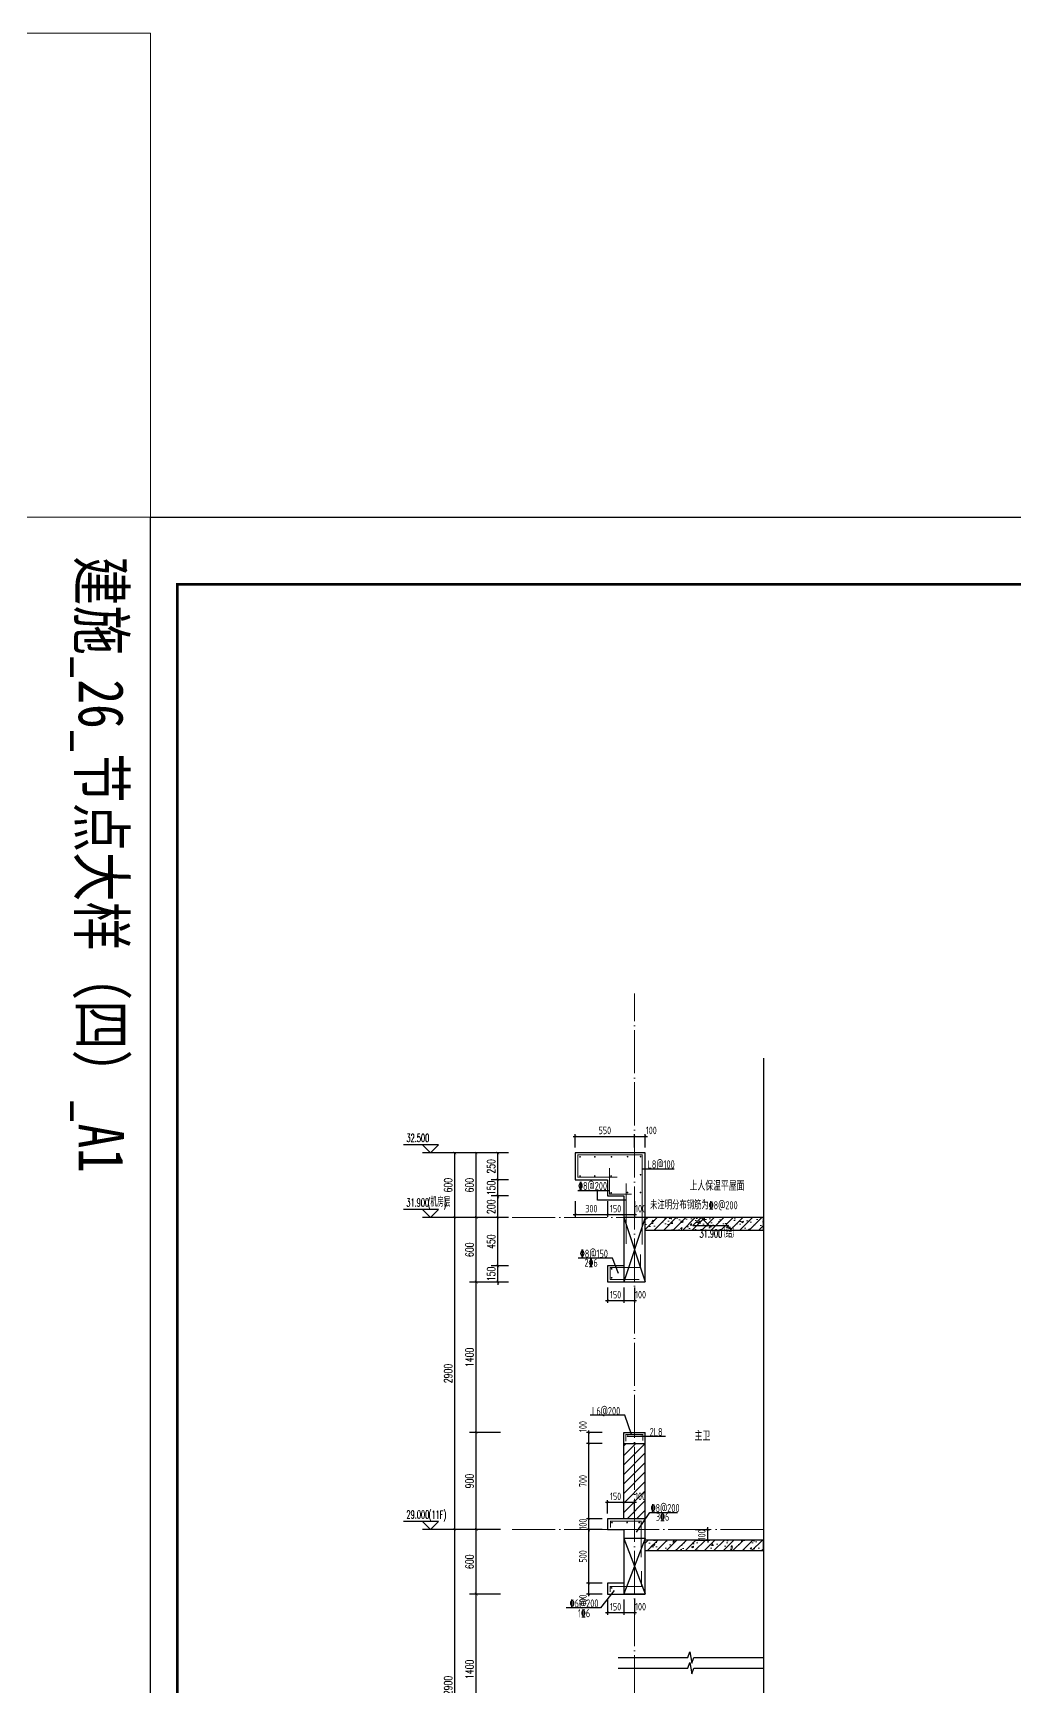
# Model space of a CAD drawing. Extents: x -668857 to 143095, y -247466 to 228182.
# Drawn here: x 58045 to 67172, y 162720 to 178091 of the extents above; entities that cross this region are included whole.
import ezdxf

# ---------------------------------------------------------------- set-up
doc = ezdxf.new("R2010")
doc.units = 0
doc.header["$LTSCALE"] = 1000
doc.linetypes.add('DOTE', pattern=[2.42, 2, -0.2, 0.02, -0.2])
doc.layers.get('0').update_dxf_attribs({"linetype": 'CONTINUOUS'})
doc.layers.get('DEFPOINTS').update_dxf_attribs({"linetype": 'CONTINUOUS'})
for name, color, linetype in [('DIM', 2, 'CONTINUOUS'), ('DIM_ELEV', 3, 'CONTINUOUS'), ('DIM_SYMB', 3, 'CONTINUOUS'), ('PUB_DIM', 3, 'CONTINUOUS'), ('PUB_TEXT', 2, 'CONTINUOUS'), ('REIN', 6, 'CONTINUOUS'), ('S-大样-砼线', 7, 'CONTINUOUS'), ('S-引出线', 40, 'CONTINUOUS'), ('TEXT', 2, 'CONTINUOUS'), ('WALL', 5, 'CONTINUOUS'), ('yichutu', 7, 'CONTINUOUS'), ('导图字', 7, 'CONTINUOUS')]:
    doc.layers.add(name, color=color, linetype=linetype)
for name, color, linetype, lineweight in [('DOTE', 19, 'DOTE', 9), ('PUB_HATCH', 8, 'CONTINUOUS', 9), ('内粉刷', 37, 'CONTINUOUS', 9), ('图框', 9, 'CONTINUOUS', 18)]:
    doc.layers.add(name, color=color, linetype=linetype, lineweight=lineweight)
doc.styles.add('_TCH_DIM', font='SIMPLEX.shx', dxfattribs={"width": 0.7, "bigfont": 'GBCBIG.shx'})
doc.styles.add('_TCH_DIM_T3', font='SIMPLEX', dxfattribs={"width": 0.705882, "bigfont": 'GBCBIG'})
doc.styles.add('TSSD_DIMENSION', font='Tssdeng.shx', dxfattribs={"width": 0.7, "bigfont": 'tssdchn.shx'})
doc.styles.add('TSSD_REIN', font='tssdeng.shx', dxfattribs={"width": 0.7, "height": 300, "bigfont": 'tssdchn.shx'})
doc.styles.add('w', font='tssdeng.shx', dxfattribs={"width": 0.8, "bigfont": 'tssdchn.shx'})
doc.styles.add('黑体', font='simhei.ttf')
doc.dimstyles.new('_TCH_ARCH&&25', dxfattribs={"dimtxt": 74.375, "dimasz": 25, "dimexe": 62.5, "dimexo": 75, "dimgap": 25, "dimtad": 1, "dimdec": 0, "dimzin": 0, "dimdsep": 46, "dimtxsty": '_TCH_DIM_T3', "dimblk": 'ARCHTICK', "dimcen": 0.09, "dimclrt": 7, "dimazin": 0, "dimtfac": 1, "dimtdec": 0, "dimtix": 1, "dimtmove": 2, "dimatfit": 3, "dimldrblk": 'ARCHTICK', "dimfxl": 0, "dimtolj": 1, "dimtzin": 0, "dimarcsym": 0})
doc.dimstyles.new('TSSD_20_20', dxfattribs={"dimtxt": 60, "dimasz": 20, "dimexe": 20, "dimexo": 50, "dimgap": 20, "dimtad": 1, "dimdec": 0, "dimzin": 0, "dimdsep": 46, "dimtxsty": 'TSSD_DIMENSION', "dimblk": 'ARCHTICK', "dimblk1": 'ARCHTICK', "dimblk2": 'ARCHTICK', "dimcen": 0, "dimdle": 20, "dimclrt": 7, "dimadec": 0, "dimazin": 0, "dimtfac": 1, "dimtdec": 0, "dimtix": 1, "dimtmove": 2, "dimatfit": 3, "dimfxl": 0, "dimtolj": 1, "dimtzin": 0, "dimarcsym": 0})
pattern_1 = [(45, (-956095.346, 321026.26), (-44.194174, 44.194174), []), (50, (-956095.35, 321026.26), (179.315046, -15.688034), [18.75, -206.25]), (355, (-956095.35, 321026.26), (-34.687833, 188.048033), [15, -165]), (100.4514, (-956080.4, 321024.95), (144.627345, 172.359886), [15.935047, -175.285528]), (46.1842, (-956095.35, 321076.26), (266.81026, -41.379754), [28.125, -309.375]), (96.6356, (-956073.1, 321072.8), (233.665676, 243.52947), [23.90257, -262.92825]), (351.1842, (-956095.35, 321076.26), (233.665486, 243.52965), [22.5, -247.5]), (21, (-956070.35, 321063.76), (149.226763, -100.654723), [18.75, -206.25]), (326, (-956070.35, 321063.76), (60.828833, 181.28751), [15, -165]), (71.4514, (-956057.91, 321055.37), (210.055657, 80.632624), [15.935047, -175.285528]), (37.5, (-956095.346, 321026.26), (3.039964, 83.2234635), [0, -163, 0, -167.5, 0, -165.625]), (7.5, (-956095.35, 321026.26), (65.767384, 98.602928), [0, -95.5, 0, -159.25, 0, -63.125]), (327.5, (-956151.096, 321026.26), (133.455609, -5.638718), [0, -62.5, 0, -195, 0, -258.75]), (317.5, (-956176.1, 321026.26), (145.796542, 25.026246), [0, -81.25, 0, -129.5, 0, -183.75])]

# ---------------------------------------------------------------- blocks, each defined once
blk = doc.blocks.new('GFDDDDRG')
at = {"layer": '图框'}
blk.add_lwpolyline([(923310, -107437), (923310, -159999), (893610, -159999), (893610, -107437)], close=True, dxfattribs=at)
blk.add_lwpolyline([(923310, -107437), (923310, -159999), (893610, -159999), (893610, -107437)], close=True, dxfattribs=at)
at = {"layer": '图框', "const_width": 50}
blk.add_lwpolyline([(894110, -159499), (922810, -159499), (922810, -108687), (894110, -108687)], close=True, dxfattribs=at)
blk = doc.blocks.new('yct-1051-594-26275-14850-25-1002.0')
at = {"layer": 'yichutu', "color": 7}
blk.add_lwpolyline([(0, 0), (0, 14850), (26275, 14850), (26275, 0)], close=True, dxfattribs=at)
blk = doc.blocks.new('_ArchTick')
at = {"color": 0, "linetype": 'ByBlock', "const_width": 0.15}
blk.add_lwpolyline([(-0.5, -0.5), (0.5, 0.5)], dxfattribs=at)
blk = doc.blocks.new('*D2633')
at = {"layer": 'DEFPOINTS', "color": 0}
for p in [(63535, 164436), (63385, 164283), (63535, 164283)]:
    blk.add_point(p, dxfattribs=at)
at = {"layer": 'DIM', "color": 0, "lineweight": -2}
for p, q in [((63365, 164436), (63555, 164436)), ((63385, 164333), (63385, 164456)), ((63535, 164333), (63535, 164456))]:
    blk.add_line(p, q, dxfattribs=at)
at = {"layer": 'DIM', "color": 0, "lineweight": -2, "xscale": 20, "yscale": 20, "zscale": 20, "rotation": 180}
blk.add_blockref('_ArchTick', (63385, 164436), dxfattribs=at)
at = {"layer": 'DIM', "color": 0, "lineweight": -2, "xscale": 20, "yscale": 20, "zscale": 20}
blk.add_blockref('_ArchTick', (63535, 164436), dxfattribs=at)
at = {"layer": 'DIM', "color": 7, "insert": (63460, 164491), "char_height": 70, "attachment_point": 5, "style": 'TSSD_DIMENSION'}
blk.add_mtext('\\A1;150', dxfattribs=at)
blk = doc.blocks.new('*D2634')
at = {"layer": 'DEFPOINTS', "color": 0}
for p in [(63635, 164436), (63535, 164283), (63635, 164283)]:
    blk.add_point(p, dxfattribs=at)
at = {"layer": 'DIM', "color": 0, "lineweight": -2}
for p, q in [((63515, 164436), (63655, 164436)), ((63535, 164333), (63535, 164456)), ((63635, 164333), (63635, 164456))]:
    blk.add_line(p, q, dxfattribs=at)
at = {"layer": 'DIM', "color": 0, "lineweight": -2, "xscale": 20, "yscale": 20, "zscale": 20, "rotation": 180}
blk.add_blockref('_ArchTick', (63535, 164436), dxfattribs=at)
at = {"layer": 'DIM', "color": 0, "lineweight": -2, "xscale": 20, "yscale": 20, "zscale": 20}
blk.add_blockref('_ArchTick', (63635, 164436), dxfattribs=at)
at = {"layer": 'DIM', "color": 7, "insert": (63692, 164491), "char_height": 70, "attachment_point": 5, "style": 'TSSD_DIMENSION'}
blk.add_mtext('\\A1;100', dxfattribs=at)
blk = doc.blocks.new('*D2635')
at = {"layer": 'DEFPOINTS', "color": 0}
for p in [(63385, 163583), (63535, 163583), (63535, 163410)]:
    blk.add_point(p, dxfattribs=at)
at = {"layer": 'DIM', "color": 0, "lineweight": -2}
for p, q in [((63365, 163410), (63555, 163410)), ((63385, 163533), (63385, 163390)), ((63535, 163533), (63535, 163390))]:
    blk.add_line(p, q, dxfattribs=at)
at = {"layer": 'DIM', "color": 0, "lineweight": -2, "xscale": 20, "yscale": 20, "zscale": 20, "rotation": 180}
blk.add_blockref('_ArchTick', (63385, 163410), dxfattribs=at)
at = {"layer": 'DIM', "color": 0, "lineweight": -2, "xscale": 20, "yscale": 20, "zscale": 20}
blk.add_blockref('_ArchTick', (63535, 163410), dxfattribs=at)
at = {"layer": 'DIM', "color": 7, "insert": (63460, 163465), "char_height": 70, "attachment_point": 5, "style": 'TSSD_DIMENSION'}
blk.add_mtext('\\A1;150', dxfattribs=at)
blk = doc.blocks.new('*D2636')
at = {"layer": 'DEFPOINTS', "color": 0}
for p in [(63535, 163583), (63635, 163583), (63635, 163410)]:
    blk.add_point(p, dxfattribs=at)
at = {"layer": 'DIM', "color": 0, "lineweight": -2}
for p, q in [((63515, 163410), (63655, 163410)), ((63535, 163533), (63535, 163390)), ((63635, 163533), (63635, 163390))]:
    blk.add_line(p, q, dxfattribs=at)
at = {"layer": 'DIM', "color": 0, "lineweight": -2, "xscale": 20, "yscale": 20, "zscale": 20, "rotation": 180}
blk.add_blockref('_ArchTick', (63535, 163410), dxfattribs=at)
at = {"layer": 'DIM', "color": 0, "lineweight": -2, "xscale": 20, "yscale": 20, "zscale": 20}
blk.add_blockref('_ArchTick', (63635, 163410), dxfattribs=at)
at = {"layer": 'DIM', "color": 7, "insert": (63692, 163465), "char_height": 70, "attachment_point": 5, "style": 'TSSD_DIMENSION'}
blk.add_mtext('\\A1;100', dxfattribs=at)
blk = doc.blocks.new('*D2637')
at = {"layer": 'DEFPOINTS', "color": 0}
for p in [(63211, 165083), (63385, 165083), (63385, 164983)]:
    blk.add_point(p, dxfattribs=at)
at = {"layer": 'DIM', "color": 0, "lineweight": -2}
for p, q in [((63211, 164963), (63211, 165103)), ((63335, 165083), (63191, 165083)), ((63335, 164983), (63191, 164983))]:
    blk.add_line(p, q, dxfattribs=at)
at = {"layer": 'DIM', "color": 0, "lineweight": -2, "xscale": 20, "yscale": 20, "zscale": 20}
for p, rotation in [((63211, 165083), 90), ((63211, 164983), 270)]:
    blk.add_blockref('_ArchTick', p, dxfattribs=dict(at, rotation=rotation))
at = {"layer": 'DIM', "color": 7, "insert": (63156, 165140), "char_height": 70, "attachment_point": 5, "rotation": 90, "style": 'TSSD_DIMENSION'}
blk.add_mtext('\\A1;100', dxfattribs=at)
blk = doc.blocks.new('*D2638')
at = {"layer": 'DEFPOINTS', "color": 0}
for p in [(63211, 164283), (63385, 164283), (63385, 164183)]:
    blk.add_point(p, dxfattribs=at)
at = {"layer": 'DIM', "color": 0, "lineweight": -2}
for p, q in [((63335, 164283), (63191, 164283)), ((63335, 164183), (63191, 164183)), ((63211, 164283), (63211, 164303)), ((63211, 164183), (63211, 164283)), ((63211, 164183), (63211, 164163))]:
    blk.add_line(p, q, dxfattribs=at)
at = {"layer": 'DIM', "color": 0, "lineweight": -2, "xscale": 20, "yscale": 20, "zscale": 20}
for p, rotation in [((63211, 164283), 270), ((63211, 164183), 90)]:
    blk.add_blockref('_ArchTick', p, dxfattribs=dict(at, rotation=rotation))
at = {"layer": 'DIM', "color": 7, "insert": (63156, 164233), "char_height": 70, "attachment_point": 5, "rotation": 90, "style": 'TSSD_DIMENSION'}
blk.add_mtext('\\A1;100', dxfattribs=at)
blk = doc.blocks.new('*D2639')
at = {"layer": 'DEFPOINTS', "color": 0}
for p in [(63211, 164183), (63385, 164183), (63385, 163683)]:
    blk.add_point(p, dxfattribs=at)
at = {"layer": 'DIM', "color": 0, "lineweight": -2}
for p, q in [((63335, 164183), (63191, 164183)), ((63211, 163663), (63211, 164203)), ((63335, 163683), (63191, 163683))]:
    blk.add_line(p, q, dxfattribs=at)
at = {"layer": 'DIM', "color": 0, "lineweight": -2, "xscale": 20, "yscale": 20, "zscale": 20}
for p, rotation in [((63211, 164183), 90), ((63211, 163683), 270)]:
    blk.add_blockref('_ArchTick', p, dxfattribs=dict(at, rotation=rotation))
at = {"layer": 'DIM', "color": 7, "insert": (63156, 163933), "char_height": 70, "attachment_point": 5, "rotation": 90, "style": 'TSSD_DIMENSION'}
blk.add_mtext('\\A1;500', dxfattribs=at)
blk = doc.blocks.new('*D2640')
at = {"layer": 'DEFPOINTS', "color": 0}
for p in [(63211, 163683), (63385, 163683), (63385, 163583)]:
    blk.add_point(p, dxfattribs=at)
at = {"layer": 'DIM', "color": 0, "lineweight": -2}
for p, q in [((63335, 163683), (63191, 163683)), ((63335, 163583), (63191, 163583)), ((63211, 163563), (63211, 163703))]:
    blk.add_line(p, q, dxfattribs=at)
at = {"layer": 'DIM', "color": 0, "lineweight": -2, "xscale": 20, "yscale": 20, "zscale": 20}
for p, rotation in [((63211, 163683), 90), ((63211, 163583), 270)]:
    blk.add_blockref('_ArchTick', p, dxfattribs=dict(at, rotation=rotation))
at = {"layer": 'DIM', "color": 7, "insert": (63156, 163527), "char_height": 70, "attachment_point": 5, "rotation": 90, "style": 'TSSD_DIMENSION'}
blk.add_mtext('\\A1;100', dxfattribs=at)
blk = doc.blocks.new('*D2643')
at = {"layer": 'DEFPOINTS', "color": 0}
for p in [(64150, 164183), (64316, 164183), (64150, 164083)]:
    blk.add_point(p, dxfattribs=at)
at = {"layer": 'DIM', "color": 0, "lineweight": -2}
for p, q in [((64200, 164183), (64336, 164183)), ((64316, 164183), (64316, 164203)), ((64316, 164083), (64316, 164183)), ((64200, 164083), (64336, 164083)), ((64316, 164083), (64316, 164063))]:
    blk.add_line(p, q, dxfattribs=at)
at = {"layer": 'DIM', "color": 0, "lineweight": -2, "xscale": 20, "yscale": 20, "zscale": 20}
for p, rotation in [((64316, 164183), 270), ((64316, 164083), 90)]:
    blk.add_blockref('_ArchTick', p, dxfattribs=dict(at, rotation=rotation))
at = {"layer": 'DIM', "color": 7, "insert": (64261, 164133), "char_height": 70, "attachment_point": 5, "rotation": 90, "style": 'TSSD_DIMENSION'}
blk.add_mtext('\\A1;100', dxfattribs=at)
blk = doc.blocks.new('*D2644')
at = {"layer": 'DEFPOINTS', "color": 0}
for p in [(63385, 166483), (63535, 166483), (63535, 166310)]:
    blk.add_point(p, dxfattribs=at)
at = {"layer": 'DIM', "color": 0, "lineweight": -2}
for p, q in [((63385, 166433), (63385, 166290)), ((63535, 166433), (63535, 166290)), ((63365, 166310), (63555, 166310))]:
    blk.add_line(p, q, dxfattribs=at)
at = {"layer": 'DIM', "color": 0, "lineweight": -2, "xscale": 20, "yscale": 20, "zscale": 20, "rotation": 180}
blk.add_blockref('_ArchTick', (63385, 166310), dxfattribs=at)
at = {"layer": 'DIM', "color": 0, "lineweight": -2, "xscale": 20, "yscale": 20, "zscale": 20}
blk.add_blockref('_ArchTick', (63535, 166310), dxfattribs=at)
at = {"layer": 'DIM', "color": 7, "insert": (63460, 166365), "char_height": 70, "attachment_point": 5, "style": 'TSSD_DIMENSION'}
blk.add_mtext('\\A1;150', dxfattribs=at)
blk = doc.blocks.new('*D2645')
at = {"layer": 'DEFPOINTS', "color": 0}
for p in [(63535, 166483), (63635, 166483), (63635, 166310)]:
    blk.add_point(p, dxfattribs=at)
at = {"layer": 'DIM', "color": 0, "lineweight": -2}
for p, q in [((63535, 166433), (63535, 166290)), ((63635, 166433), (63635, 166290)), ((63515, 166310), (63655, 166310))]:
    blk.add_line(p, q, dxfattribs=at)
at = {"layer": 'DIM', "color": 0, "lineweight": -2, "xscale": 20, "yscale": 20, "zscale": 20, "rotation": 180}
blk.add_blockref('_ArchTick', (63535, 166310), dxfattribs=at)
at = {"layer": 'DIM', "color": 0, "lineweight": -2, "xscale": 20, "yscale": 20, "zscale": 20}
blk.add_blockref('_ArchTick', (63635, 166310), dxfattribs=at)
at = {"layer": 'DIM', "color": 7, "insert": (63692, 166365), "char_height": 70, "attachment_point": 5, "style": 'TSSD_DIMENSION'}
blk.add_mtext('\\A1;100', dxfattribs=at)
blk = doc.blocks.new('*D2646')
at = {"layer": 'DEFPOINTS', "color": 0}
for p in [(63085, 167283), (63385, 167283), (63385, 167110)]:
    blk.add_point(p, dxfattribs=at)
at = {"layer": 'DIM', "color": 0, "lineweight": -2}
for p, q in [((63065, 167110), (63405, 167110)), ((63085, 167233), (63085, 167090)), ((63385, 167233), (63385, 167090))]:
    blk.add_line(p, q, dxfattribs=at)
at = {"layer": 'DIM', "color": 0, "lineweight": -2, "xscale": 20, "yscale": 20, "zscale": 20, "rotation": 180}
blk.add_blockref('_ArchTick', (63085, 167110), dxfattribs=at)
at = {"layer": 'DIM', "color": 0, "lineweight": -2, "xscale": 20, "yscale": 20, "zscale": 20}
blk.add_blockref('_ArchTick', (63385, 167110), dxfattribs=at)
at = {"layer": 'DIM', "color": 7, "insert": (63235, 167165), "char_height": 70, "attachment_point": 5, "style": 'TSSD_DIMENSION'}
blk.add_mtext('\\A1;300', dxfattribs=at)
blk = doc.blocks.new('*D2647')
at = {"layer": 'DEFPOINTS', "color": 0}
for p in [(63385, 167283), (63535, 167283), (63535, 167110)]:
    blk.add_point(p, dxfattribs=at)
at = {"layer": 'DIM', "color": 0, "lineweight": -2}
for p, q in [((63365, 167110), (63555, 167110)), ((63385, 167233), (63385, 167090)), ((63535, 167233), (63535, 167090))]:
    blk.add_line(p, q, dxfattribs=at)
at = {"layer": 'DIM', "color": 0, "lineweight": -2, "xscale": 20, "yscale": 20, "zscale": 20, "rotation": 180}
blk.add_blockref('_ArchTick', (63385, 167110), dxfattribs=at)
at = {"layer": 'DIM', "color": 0, "lineweight": -2, "xscale": 20, "yscale": 20, "zscale": 20}
blk.add_blockref('_ArchTick', (63535, 167110), dxfattribs=at)
at = {"layer": 'DIM', "color": 7, "insert": (63460, 167165), "char_height": 70, "attachment_point": 5, "style": 'TSSD_DIMENSION'}
blk.add_mtext('\\A1;150', dxfattribs=at)
blk = doc.blocks.new('*D2648')
at = {"layer": 'DEFPOINTS', "color": 0}
for p in [(63535, 167283), (63635, 167283), (63635, 167110)]:
    blk.add_point(p, dxfattribs=at)
at = {"layer": 'DIM', "color": 0, "lineweight": -2}
for p, q in [((63515, 167110), (63655, 167110)), ((63535, 167233), (63535, 167090)), ((63635, 167233), (63635, 167090))]:
    blk.add_line(p, q, dxfattribs=at)
at = {"layer": 'DIM', "color": 0, "lineweight": -2, "xscale": 20, "yscale": 20, "zscale": 20, "rotation": 180}
blk.add_blockref('_ArchTick', (63535, 167110), dxfattribs=at)
at = {"layer": 'DIM', "color": 0, "lineweight": -2, "xscale": 20, "yscale": 20, "zscale": 20}
blk.add_blockref('_ArchTick', (63635, 167110), dxfattribs=at)
at = {"layer": 'DIM', "color": 7, "insert": (63692, 167165), "char_height": 70, "attachment_point": 5, "style": 'TSSD_DIMENSION'}
blk.add_mtext('\\A1;100', dxfattribs=at)
blk = doc.blocks.new('*D2649')
at = {"layer": 'DEFPOINTS', "color": 0}
for p in [(63635, 167837), (63085, 167683), (63635, 167683)]:
    blk.add_point(p, dxfattribs=at)
at = {"layer": 'DIM', "color": 0, "lineweight": -2}
for p, q in [((63085, 167733), (63085, 167857)), ((63635, 167733), (63635, 167857)), ((63065, 167837), (63655, 167837))]:
    blk.add_line(p, q, dxfattribs=at)
at = {"layer": 'DIM', "color": 0, "lineweight": -2, "xscale": 20, "yscale": 20, "zscale": 20, "rotation": 180}
blk.add_blockref('_ArchTick', (63085, 167837), dxfattribs=at)
at = {"layer": 'DIM', "color": 0, "lineweight": -2, "xscale": 20, "yscale": 20, "zscale": 20}
blk.add_blockref('_ArchTick', (63635, 167837), dxfattribs=at)
at = {"layer": 'DIM', "color": 7, "insert": (63360, 167892), "char_height": 70, "attachment_point": 5, "style": 'TSSD_DIMENSION'}
blk.add_mtext('\\A1;550', dxfattribs=at)
blk = doc.blocks.new('*D2650')
at = {"layer": 'DEFPOINTS', "color": 0}
for p in [(63735, 167837), (63635, 167683), (63735, 167683)]:
    blk.add_point(p, dxfattribs=at)
at = {"layer": 'DIM', "color": 0, "lineweight": -2}
for p, q in [((63635, 167733), (63635, 167857)), ((63735, 167733), (63735, 167857)), ((63615, 167837), (63755, 167837))]:
    blk.add_line(p, q, dxfattribs=at)
at = {"layer": 'DIM', "color": 0, "lineweight": -2, "xscale": 20, "yscale": 20, "zscale": 20, "rotation": 180}
blk.add_blockref('_ArchTick', (63635, 167837), dxfattribs=at)
at = {"layer": 'DIM', "color": 0, "lineweight": -2, "xscale": 20, "yscale": 20, "zscale": 20}
blk.add_blockref('_ArchTick', (63735, 167837), dxfattribs=at)
at = {"layer": 'DIM', "color": 7, "insert": (63792, 167892), "char_height": 70, "attachment_point": 5, "style": 'TSSD_DIMENSION'}
blk.add_mtext('\\A1;100', dxfattribs=at)
blk = doc.blocks.new('*D2651')
at = {"layer": 'DEFPOINTS', "color": 0}
for p in [(62365, 167683), (62540, 167683), (62540, 167433)]:
    blk.add_point(p, dxfattribs=at)
at = {"layer": 'PUB_DIM', "color": 0, "lineweight": -2}
for p, q in [((62465, 167683), (62303, 167683)), ((62365, 167433), (62365, 167683)), ((62465, 167433), (62303, 167433))]:
    blk.add_line(p, q, dxfattribs=at)
at = {"layer": 'PUB_DIM', "color": 0, "lineweight": -2, "xscale": 25, "yscale": 25, "zscale": 25}
for p, rotation in [((62365, 167683), 90), ((62365, 167433), 270)]:
    blk.add_blockref('_ArchTick', p, dxfattribs=dict(at, rotation=rotation))
at = {"layer": 'PUB_DIM', "color": 7, "insert": (62303, 167558), "char_height": 74.4, "attachment_point": 5, "rotation": 90, "style": '_TCH_DIM_T3'}
blk.add_mtext('\\A1;250', dxfattribs=at)
blk = doc.blocks.new('*D2652')
at = {"layer": 'DEFPOINTS', "color": 0}
for p in [(62365, 167433), (62540, 167433), (62540, 167283)]:
    blk.add_point(p, dxfattribs=at)
at = {"layer": 'PUB_DIM', "color": 0, "lineweight": -2}
for p, q in [((62465, 167433), (62303, 167433)), ((62365, 167433), (62365, 167458)), ((62365, 167283), (62365, 167433)), ((62465, 167283), (62303, 167283)), ((62365, 167283), (62365, 167258))]:
    blk.add_line(p, q, dxfattribs=at)
at = {"layer": 'PUB_DIM', "color": 0, "lineweight": -2, "xscale": 25, "yscale": 25, "zscale": 25}
for p, rotation in [((62365, 167433), 270), ((62365, 167283), 90)]:
    blk.add_blockref('_ArchTick', p, dxfattribs=dict(at, rotation=rotation))
at = {"layer": 'PUB_DIM', "color": 7, "insert": (62303, 167358), "char_height": 74.4, "attachment_point": 5, "rotation": 90, "style": '_TCH_DIM_T3'}
blk.add_mtext('\\A1;150', dxfattribs=at)
blk = doc.blocks.new('*D2653')
at = {"layer": 'DEFPOINTS', "color": 0}
for p in [(62365, 167283), (62540, 167283), (62540, 167083)]:
    blk.add_point(p, dxfattribs=at)
at = {"layer": 'PUB_DIM', "color": 0, "lineweight": -2}
for p, q in [((62465, 167283), (62303, 167283)), ((62365, 167083), (62365, 167283)), ((62465, 167083), (62303, 167083))]:
    blk.add_line(p, q, dxfattribs=at)
at = {"layer": 'PUB_DIM', "color": 0, "lineweight": -2, "xscale": 25, "yscale": 25, "zscale": 25}
for p, rotation in [((62365, 167283), 90), ((62365, 167083), 270)]:
    blk.add_blockref('_ArchTick', p, dxfattribs=dict(at, rotation=rotation))
at = {"layer": 'PUB_DIM', "color": 7, "insert": (62303, 167183), "char_height": 74.4, "attachment_point": 5, "rotation": 90, "style": '_TCH_DIM_T3'}
blk.add_mtext('\\A1;200', dxfattribs=at)
blk = doc.blocks.new('*D2654')
at = {"layer": 'DEFPOINTS', "color": 0}
for p in [(62365, 167083), (62540, 167083), (62540, 166633)]:
    blk.add_point(p, dxfattribs=at)
at = {"layer": 'PUB_DIM', "color": 0, "lineweight": -2}
for p, q in [((62465, 167083), (62303, 167083)), ((62365, 166633), (62365, 167083)), ((62465, 166633), (62303, 166633))]:
    blk.add_line(p, q, dxfattribs=at)
at = {"layer": 'PUB_DIM', "color": 0, "lineweight": -2, "xscale": 25, "yscale": 25, "zscale": 25}
for p, rotation in [((62365, 167083), 90), ((62365, 166633), 270)]:
    blk.add_blockref('_ArchTick', p, dxfattribs=dict(at, rotation=rotation))
at = {"layer": 'PUB_DIM', "color": 7, "insert": (62303, 166858), "char_height": 74.4, "attachment_point": 5, "rotation": 90, "style": '_TCH_DIM_T3'}
blk.add_mtext('\\A1;450', dxfattribs=at)
blk = doc.blocks.new('*D2655')
at = {"layer": 'DEFPOINTS', "color": 0}
for p in [(62365, 166633), (62540, 166633), (62540, 166483)]:
    blk.add_point(p, dxfattribs=at)
at = {"layer": 'PUB_DIM', "color": 0, "lineweight": -2}
for p, q in [((62465, 166633), (62303, 166633)), ((62365, 166633), (62365, 166658)), ((62365, 166483), (62365, 166633)), ((62465, 166483), (62303, 166483)), ((62365, 166483), (62365, 166458))]:
    blk.add_line(p, q, dxfattribs=at)
at = {"layer": 'PUB_DIM', "color": 0, "lineweight": -2, "xscale": 25, "yscale": 25, "zscale": 25}
for p, rotation in [((62365, 166633), 270), ((62365, 166483), 90)]:
    blk.add_blockref('_ArchTick', p, dxfattribs=dict(at, rotation=rotation))
at = {"layer": 'PUB_DIM', "color": 7, "insert": (62303, 166558), "char_height": 74.4, "attachment_point": 5, "rotation": 90, "style": '_TCH_DIM_T3'}
blk.add_mtext('\\A1;150', dxfattribs=at)
blk = doc.blocks.new('*D2667')
at = {"layer": 'DEFPOINTS', "color": 0}
for p in [(62165, 163583), (62465, 163583), (62465, 162183)]:
    blk.add_point(p, dxfattribs=at)
at = {"layer": 'PUB_DIM', "color": 0, "lineweight": -2}
for p, q in [((62390, 163583), (62103, 163583)), ((62165, 162183), (62165, 163583)), ((62390, 162183), (62103, 162183))]:
    blk.add_line(p, q, dxfattribs=at)
at = {"layer": 'PUB_DIM', "color": 0, "lineweight": -2, "xscale": 25, "yscale": 25, "zscale": 25}
for p, rotation in [((62165, 163583), 90), ((62165, 162183), 270)]:
    blk.add_blockref('_ArchTick', p, dxfattribs=dict(at, rotation=rotation))
at = {"layer": 'PUB_DIM', "color": 7, "insert": (62103, 162883), "char_height": 74.4, "attachment_point": 5, "rotation": 90, "style": '_TCH_DIM_T3'}
blk.add_mtext('\\A1;1400', dxfattribs=at)
blk = doc.blocks.new('*D2668')
at = {"layer": 'DEFPOINTS', "color": 0}
for p in [(62165, 164183), (62465, 164183), (62465, 163583)]:
    blk.add_point(p, dxfattribs=at)
at = {"layer": 'PUB_DIM', "color": 0, "lineweight": -2}
for p, q in [((62390, 164183), (62103, 164183)), ((62165, 163583), (62165, 164183)), ((62390, 163583), (62103, 163583))]:
    blk.add_line(p, q, dxfattribs=at)
at = {"layer": 'PUB_DIM', "color": 0, "lineweight": -2, "xscale": 25, "yscale": 25, "zscale": 25}
for p, rotation in [((62165, 164183), 90), ((62165, 163583), 270)]:
    blk.add_blockref('_ArchTick', p, dxfattribs=dict(at, rotation=rotation))
at = {"layer": 'PUB_DIM', "color": 7, "insert": (62103, 163883), "char_height": 74.4, "attachment_point": 5, "rotation": 90, "style": '_TCH_DIM_T3'}
blk.add_mtext('\\A1;600', dxfattribs=at)
blk = doc.blocks.new('*D2669')
at = {"layer": 'DEFPOINTS', "color": 0}
for p in [(62165, 165083), (62465, 165083), (62465, 164183)]:
    blk.add_point(p, dxfattribs=at)
at = {"layer": 'PUB_DIM', "color": 0, "lineweight": -2}
for p, q in [((62390, 165083), (62103, 165083)), ((62165, 164183), (62165, 165083)), ((62390, 164183), (62103, 164183))]:
    blk.add_line(p, q, dxfattribs=at)
at = {"layer": 'PUB_DIM', "color": 0, "lineweight": -2, "xscale": 25, "yscale": 25, "zscale": 25}
for p, rotation in [((62165, 165083), 90), ((62165, 164183), 270)]:
    blk.add_blockref('_ArchTick', p, dxfattribs=dict(at, rotation=rotation))
at = {"layer": 'PUB_DIM', "color": 7, "insert": (62103, 164633), "char_height": 74.4, "attachment_point": 5, "rotation": 90, "style": '_TCH_DIM_T3'}
blk.add_mtext('\\A1;900', dxfattribs=at)
blk = doc.blocks.new('*D2670')
at = {"layer": 'DEFPOINTS', "color": 0}
for p in [(62165, 166483), (62465, 166483), (62465, 165083)]:
    blk.add_point(p, dxfattribs=at)
at = {"layer": 'PUB_DIM', "color": 0, "lineweight": -2}
for p, q in [((62390, 166483), (62103, 166483)), ((62165, 165083), (62165, 166483)), ((62390, 165083), (62103, 165083))]:
    blk.add_line(p, q, dxfattribs=at)
at = {"layer": 'PUB_DIM', "color": 0, "lineweight": -2, "xscale": 25, "yscale": 25, "zscale": 25}
for p, rotation in [((62165, 166483), 90), ((62165, 165083), 270)]:
    blk.add_blockref('_ArchTick', p, dxfattribs=dict(at, rotation=rotation))
at = {"layer": 'PUB_DIM', "color": 7, "insert": (62103, 165783), "char_height": 74.4, "attachment_point": 5, "rotation": 90, "style": '_TCH_DIM_T3'}
blk.add_mtext('\\A1;1400', dxfattribs=at)
blk = doc.blocks.new('*D2671')
at = {"layer": 'DEFPOINTS', "color": 0}
for p in [(62165, 167083), (62465, 167083), (62465, 166483)]:
    blk.add_point(p, dxfattribs=at)
at = {"layer": 'PUB_DIM', "color": 0, "lineweight": -2}
for p, q in [((62390, 167083), (62103, 167083)), ((62165, 166483), (62165, 167083)), ((62390, 166483), (62103, 166483))]:
    blk.add_line(p, q, dxfattribs=at)
at = {"layer": 'PUB_DIM', "color": 0, "lineweight": -2, "xscale": 25, "yscale": 25, "zscale": 25}
for p, rotation in [((62165, 167083), 90), ((62165, 166483), 270)]:
    blk.add_blockref('_ArchTick', p, dxfattribs=dict(at, rotation=rotation))
at = {"layer": 'PUB_DIM', "color": 7, "insert": (62103, 166783), "char_height": 74.4, "attachment_point": 5, "rotation": 90, "style": '_TCH_DIM_T3'}
blk.add_mtext('\\A1;600', dxfattribs=at)
blk = doc.blocks.new('*D2672')
at = {"layer": 'DEFPOINTS', "color": 0}
for p in [(62165, 167683), (62465, 167683), (62465, 167083)]:
    blk.add_point(p, dxfattribs=at)
at = {"layer": 'PUB_DIM', "color": 0, "lineweight": -2}
for p, q in [((62390, 167683), (62103, 167683)), ((62165, 167083), (62165, 167683)), ((62390, 167083), (62103, 167083))]:
    blk.add_line(p, q, dxfattribs=at)
at = {"layer": 'PUB_DIM', "color": 0, "lineweight": -2, "xscale": 25, "yscale": 25, "zscale": 25}
for p, rotation in [((62165, 167683), 90), ((62165, 167083), 270)]:
    blk.add_blockref('_ArchTick', p, dxfattribs=dict(at, rotation=rotation))
at = {"layer": 'PUB_DIM', "color": 7, "insert": (62103, 167383), "char_height": 74.4, "attachment_point": 5, "rotation": 90, "style": '_TCH_DIM_T3'}
blk.add_mtext('\\A1;600', dxfattribs=at)
blk = doc.blocks.new('*D2677')
at = {"layer": 'DEFPOINTS', "color": 0}
for p in [(61965, 164183), (62465, 164183), (62465, 161283)]:
    blk.add_point(p, dxfattribs=at)
at = {"layer": 'PUB_DIM', "color": 0, "lineweight": -2}
for p, q in [((62390, 164183), (61903, 164183)), ((61965, 161283), (61965, 164183)), ((62390, 161283), (61903, 161283))]:
    blk.add_line(p, q, dxfattribs=at)
at = {"layer": 'PUB_DIM', "color": 0, "lineweight": -2, "xscale": 25, "yscale": 25, "zscale": 25}
for p, rotation in [((61965, 164183), 90), ((61965, 161283), 270)]:
    blk.add_blockref('_ArchTick', p, dxfattribs=dict(at, rotation=rotation))
at = {"layer": 'PUB_DIM', "color": 7, "insert": (61903, 162733), "char_height": 74.4, "attachment_point": 5, "rotation": 90, "style": '_TCH_DIM_T3'}
blk.add_mtext('\\A1;2900', dxfattribs=at)
blk = doc.blocks.new('*D2678')
at = {"layer": 'DEFPOINTS', "color": 0}
for p in [(61965, 167083), (62465, 167083), (62465, 164183)]:
    blk.add_point(p, dxfattribs=at)
at = {"layer": 'PUB_DIM', "color": 0, "lineweight": -2}
for p, q in [((62390, 167083), (61903, 167083)), ((61965, 164183), (61965, 167083)), ((62390, 164183), (61903, 164183))]:
    blk.add_line(p, q, dxfattribs=at)
at = {"layer": 'PUB_DIM', "color": 0, "lineweight": -2, "xscale": 25, "yscale": 25, "zscale": 25}
for p, rotation in [((61965, 167083), 90), ((61965, 164183), 270)]:
    blk.add_blockref('_ArchTick', p, dxfattribs=dict(at, rotation=rotation))
at = {"layer": 'PUB_DIM', "color": 7, "insert": (61903, 165633), "char_height": 74.4, "attachment_point": 5, "rotation": 90, "style": '_TCH_DIM_T3'}
blk.add_mtext('\\A1;2900', dxfattribs=at)
blk = doc.blocks.new('*D2679')
at = {"layer": 'DEFPOINTS', "color": 0}
for p in [(61965, 167683), (62465, 167683), (62465, 167083)]:
    blk.add_point(p, dxfattribs=at)
at = {"layer": 'PUB_DIM', "color": 0, "lineweight": -2}
for p, q in [((62390, 167683), (61903, 167683)), ((61965, 167083), (61965, 167683)), ((62390, 167083), (61903, 167083))]:
    blk.add_line(p, q, dxfattribs=at)
at = {"layer": 'PUB_DIM', "color": 0, "lineweight": -2, "xscale": 25, "yscale": 25, "zscale": 25}
for p, rotation in [((61965, 167683), 90), ((61965, 167083), 270)]:
    blk.add_blockref('_ArchTick', p, dxfattribs=dict(at, rotation=rotation))
at = {"layer": 'PUB_DIM', "color": 7, "insert": (61903, 167383), "char_height": 74.4, "attachment_point": 5, "rotation": 90, "style": '_TCH_DIM_T3'}
blk.add_mtext('\\A1;600', dxfattribs=at)
blk = doc.blocks.new('A$C724E2FC0')
at = {"layer": 'REIN', "const_width": 9}
for points in [[(370, 974), (4, 974), (4, 1182), (602, 1182), (602, 347)], [(451, 353), (451, 918)], [(302, 23), (302, 135), (586, 135), (586, 258)]]:
    blk.add_lwpolyline(points, dxfattribs=at)
at = {"layer": 'REIN', "const_width": 8}
for points in [[(19, 1163, 1), (27, 1163, 1)], [(156, 1163, 1), (164, 1163, 1)], [(311, 1163, 1), (319, 1163, 1)], [(461, 1165, 1), (469, 1165, 1)], [(582, 1165, 1), (590, 1165, 1)], [(19, 985, 1), (27, 985, 1)], [(156, 985, 1), (164, 985, 1)], [(308, 985, 1), (316, 985, 1)], [(582, 997, 1), (590, 997, 1)], [(308, 828, 1), (316, 828, 1)], [(461, 832, 1), (469, 832, 1)], [(582, 832, 1), (590, 832, 1)], [(313, 122, 1), (321, 122, 1)], [(313, 39, 1), (321, 39, 1)]]:
    blk.add_lwpolyline(points, format="xyb", close=True, dxfattribs=at)
at = {"layer": 'REIN'}
for points in [[(297, 1059, 9, 9, 0), (297, 816, 9, 9, 0), (502, 816, 9, 9, 0)], [(302, 23, 9, 9, 0), (575, 23, 9, 9, 0)]]:
    blk.add_lwpolyline(points, format="xyseb", dxfattribs=at)
at = {"layer": 'S-大样-砼线'}
for p, q in [((429, 600), (629, 0)), ((629, 600), (429, 0))]:
    blk.add_line(p, q, dxfattribs=at)
blk.add_lwpolyline([(629, 600), (429, 600), (429, 0), (629, 0)], close=True, dxfattribs=at)
at = {"layer": 'S-引出线'}
for p, q in [((598, 1052), (898, 1052)), ((3, 851), (297, 851)), ((187, 762), (187, 851)), ((451, 762), (187, 762))]:
    blk.add_line(p, q, dxfattribs=at)
blk.add_lwpolyline([(382, 78), (324, 220), (5, 220)], dxfattribs=at)
at = {"layer": 'TEXT', "style": 'TSSD_REIN', "width": 0.7}
for s, p in [('L8@100', (650, 1056)), ('%%1328@200', (6, 855)), ('未注明分布钢筋为%%1328@200', (674, 676)), ('%%1328@150', (22, 226)), ('2%%1326', (64, 141))]:
    blk.add_text(s, height=75, rotation=0, dxfattribs=at).set_placement(p)
blk = doc.blocks.new('20210809.02282059')
at = {"layer": 'REIN', "const_width": 9}
blk.add_lwpolyline([(87484, 66581), (87484, 66645), (87644, 66645), (87644, 66587)], dxfattribs=at)
at = {"layer": 'REIN', "const_width": 8}
for points in [[(87498, 66630, 1), (87506, 66630, 1)], [(87625, 66630, 1), (87633, 66630, 1)]]:
    blk.add_lwpolyline(points, format="xyb", close=True, dxfattribs=at)
at = {"layer": 'S-引出线'}
for p, q in [((87475, 66824), (87155, 66824)), ((87539, 66645), (87475, 66824)), ((87502, 66630), (87853, 66630))]:
    blk.add_line(p, q, dxfattribs=at)
at = {"layer": 'TEXT', "style": 'w', "width": 0.7}
for s, p in [('L6@200', (87171, 66826)), ('2L8', (87706, 66632))]:
    blk.add_text(s, height=75, rotation=0, dxfattribs=at).set_placement(p)
blk = doc.blocks.new('A$C124E38C7')
at = {"layer": 'REIN'}
for points in [[(411, 828, 9, 9, 0), (411, 886, 9, 9, 0), (697, 886, 9, 9, 0), (697, 551, 9, 9, 0)], [(408, 228, 9, 9, 0), (408, 281, 9, 9, 0), (700, 281, 9, 9, 0), (700, 425, 9, 9, 0)]]:
    blk.add_lwpolyline(points, format="xyseb", dxfattribs=at)
at = {"layer": 'REIN', "const_width": 8}
for points in [[(422, 874, 1), (430, 874, 1)], [(562, 874, 1), (570, 874, 1)], [(675, 874, 1), (683, 874, 1)], [(418, 266, 1), (426, 266, 1)]]:
    blk.add_lwpolyline(points, format="xyb", close=True, dxfattribs=at)
at = {"layer": 'S-大样-砼线'}
for p, q in [((535, 725), (735, 210)), ((735, 725), (535, 210))]:
    blk.add_line(p, q, dxfattribs=at)
blk.add_lwpolyline([(735, 725), (535, 725), (535, 210), (735, 210)], close=True, dxfattribs=at)
at = {"layer": 'S-引出线'}
for points in [[(655, 786), (778, 968), (1035, 968)], [(445, 243), (319, 80), (0, 80)]]:
    blk.add_lwpolyline(points, dxfattribs=at)
at = {"layer": 'TEXT', "style": 'TSSD_REIN', "width": 0.7}
for s, p in [('%%1328@200', (786, 971)), ('3%%1326', (834, 890)), ('%%1326@200', (34, 85)), ('1%%1326', (110, -6))]:
    blk.add_text(s, height=75, rotation=0, dxfattribs=at).set_placement(p)
blk = doc.blocks.new('*D3147')
at = {"layer": 'DEFPOINTS', "color": 0}
for p in [(63211, 164983), (63385, 164983), (63385, 164283)]:
    blk.add_point(p, dxfattribs=at)
at = {"layer": 'DIM', "color": 0, "lineweight": -2}
for p, q in [((63335, 164983), (63191, 164983)), ((63211, 164263), (63211, 165003)), ((63335, 164283), (63191, 164283))]:
    blk.add_line(p, q, dxfattribs=at)
at = {"layer": 'DIM', "color": 0, "lineweight": -2, "xscale": 20, "yscale": 20, "zscale": 20}
for p, rotation in [((63211, 164983), 90), ((63211, 164283), 270)]:
    blk.add_blockref('_ArchTick', p, dxfattribs=dict(at, rotation=rotation))
at = {"layer": 'DIM', "color": 7, "insert": (63156, 164633), "char_height": 70, "attachment_point": 5, "rotation": 90, "style": 'TSSD_DIMENSION'}
blk.add_mtext('\\A1;700', dxfattribs=at)

msp = doc.modelspace()

# ---------------------------------------------------------------- hatches: boundary and pattern name
at = {"layer": 'PUB_HATCH'}
h = msp.add_hatch(dxfattribs=at)
h.set_pattern_fill('钢筋混凝土', color=256, scale=25, style=0)
h.set_pattern_definition(pattern_1)
h.paths.add_polyline_path([(63735.25, 167083.23), (63735.25, 166963.23), (64833.78, 166963.23), (64833.78, 167083.23)])
h = msp.add_hatch(dxfattribs=at)
h.set_pattern_fill('普通砖', color=256, scale=25, style=0)
h.set_pattern_definition([(45, (-956095.346, 321071.136), (-44.1941915, 44.1941915), [])])
h.paths.add_polyline_path([(63735.25, 164283.23), (63735.25, 164983.23), (63535.25, 164983.23), (63535.25, 164283.23)])
h = msp.add_hatch(dxfattribs=at)
h.set_pattern_fill('钢筋混凝土', color=256, scale=25, style=0)
h.set_pattern_definition(pattern_1)
h.paths.add_polyline_path([(63735.25, 164083.23), (63735.25, 163983.23), (64833.78, 163983.23), (64833.78, 164083.23)])

# ---------------------------------------------------------------- linework, layer by layer
at = {"layer": 'DIM_ELEV'}
for p, q in [((61815.06, 167758.23), (61487.06, 167758.23)), ((61740.06, 167683.23), (61665.06, 167758.23)), ((61740.06, 167683.23), (61815.06, 167758.23)), ((62165.06, 167683.23), (61665.06, 167683.23)), ((61815.06, 167158.23), (61487.06, 167158.23)), ((61740.06, 167083.23), (61665.06, 167158.23)), ((61740.06, 167083.23), (61815.06, 167158.23)), ((62165.06, 167083.23), (61665.06, 167083.23))]:
    msp.add_line(p, q, dxfattribs=at)
at = {"layer": 'DIM_ELEV', "color": 3}
for p, q in [((64254.45, 167083.23), (64179.45, 167008.23)), ((64179.45, 167008.23), (64507.45, 167008.23)), ((64254.45, 167083.23), (64329.45, 167008.23))]:
    msp.add_line(p, q, dxfattribs=at)
at = {"layer": 'DIM_ELEV', "color": 1}
for p, q in [((61815.06, 164258.23), (61487.06, 164258.23)), ((61740.06, 164183.23), (61665.06, 164258.23)), ((62165.06, 164183.23), (61665.06, 164183.23)), ((61740.06, 164183.23), (61815.06, 164258.23))]:
    msp.add_line(p, q, dxfattribs=at)
at = {"layer": 'DIM_SYMB'}
msp.add_lwpolyline([(64833.78, 168563.23), (64833.78, 159901.35), (64886.28, 159882.24), (64781.28, 159863.73), (64833.78, 159845.1), (64833.78, 151183.22)], dxfattribs=at)
at = {"layer": 'DIM_SYMB', "color": 5}
for points in [[(63485.25, 162993.17), (64131.39, 162993.17), (64150.5, 163045.67), (64169.01, 162940.67), (64187.64, 162993.17), (64833.78, 162993.17)], [(63485.25, 162893.17), (64131.39, 162893.17), (64150.5, 162945.67), (64169.01, 162840.67), (64187.64, 162893.17), (64833.78, 162893.17)]]:
    msp.add_lwpolyline(points, dxfattribs=at)
at = {"layer": 'DOTE', "color": 1, "linetype": 'DOTE', "ltscale": 0.2}
for p, q in [((63635.25, 151483.22), (63635.25, 169163.23)), ((64833.78, 167083.23), (62465.06, 167083.23)), ((64833.78, 164183.23), (62465.06, 164183.23))]:
    msp.add_line(p, q, dxfattribs=at)
at = {"layer": 'WALL'}
for p, q in [((63735.25, 167683.21), (63085.25, 167683.23)), ((63085.25, 167683.23), (63085.25, 167433.23)), ((63735.25, 167083.23), (63735.25, 167683.21)), ((63085.25, 167433.23), (63385.25, 167433.23)), ((63385.25, 167433.23), (63385.25, 167283.23)), ((63385.25, 167283.23), (63535.25, 167283.23)), ((63535.25, 167283.23), (63535.25, 166633.23)), ((64833.78, 167083.23), (63735.25, 167083.23)), ((64833.78, 166963.23), (63735.25, 166963.23)), ((63735.25, 166483.23), (63735.25, 166963.23)), ((64833.78, 166963.23), (64833.78, 167083.23)), ((63535.25, 166633.23), (63385.25, 166633.23)), ((63385.25, 166633.23), (63385.25, 166483.23)), ((63385.25, 166483.23), (63735.25, 166483.23)), ((63535.25, 164983.23), (63535.25, 165083.23)), ((63535.25, 165083.23), (63735.25, 165083.23)), ((63535.25, 164983.23), (63735.25, 164983.23)), ((63535.25, 164283.23), (63535.25, 164983.23)), ((63735.25, 164983.23), (63735.25, 165083.23)), ((63735.25, 164283.23), (63735.25, 164983.23)), ((63735.25, 164283.23), (63385.25, 164283.23)), ((63385.25, 164283.23), (63385.25, 164183.23)), ((63385.25, 164183.23), (63535.25, 164183.23)), ((63535.25, 164183.23), (63535.25, 163683.23)), ((63735.25, 164083.23), (63735.25, 164283.23)), ((64833.78, 164083.23), (63735.25, 164083.23)), ((64833.78, 163983.23), (64833.78, 164083.23)), ((64833.78, 163983.23), (63735.25, 163983.23)), ((63735.25, 163583.23), (63735.25, 163983.23)), ((63535.25, 163683.23), (63385.25, 163683.23)), ((63385.25, 163683.23), (63385.25, 163583.23)), ((63385.25, 163583.23), (63735.25, 163583.23))]:
    msp.add_line(p, q, dxfattribs=at)
at = {"layer": '图框', "color": 2}
msp.add_lwpolyline([(59135.15, 173591.25), (51385.15, 173591.25), (51385.15, 178091.25), (59135.15, 178091.25)], close=True, dxfattribs=at)

# ---------------------------------------------------------------- block references
at = {"xscale": 0.5, "yscale": 0.5, "zscale": 0.5}
msp.add_blockref('GFDDDDRG', (-387669.74, 227309.73), dxfattribs=at)
at = {"layer": 'REIN'}
msp.add_blockref('20210809.02282059', (-23929.93, 98420.12), dxfattribs=at)
at = {"layer": 'TEXT'}
msp.add_blockref('A$C724E2FC0', (63106.28, 166483.23), dxfattribs=at)
at = {"layer": 'yichutu', "rotation": 270}
msp.add_blockref('yct-1051-594-26275-14850-25-1002.0', (59135.15, 173591.25), dxfattribs=at)
at = {"layer": '内粉刷'}
msp.add_blockref('A$C124E38C7', (63000.34, 163373.38), dxfattribs=at)

# ---------------------------------------------------------------- texts
at = {"layer": 'DIM_ELEV', "color": 7, "style": '_TCH_DIM'}
for s, height, width, p in [('31.900', 74.375, 0.494118, (64239.89, 166895.7)), ('（结）', 84.397, 0.7, (64425.39, 166895.7))]:
    msp.add_text(s, height=height, dxfattribs=dict(at, width=width)).set_placement(p)
at = {"layer": 'PUB_TEXT'}
for s, height, style, width, p in [('32.500', 74.375, '_TCH_DIM', 0.494118, (61515.96, 167784.48)), ('上人保温平屋面', 80, 'TSSD_REIN', 0.7, (64148.19, 167333.04)), ('31.900', 74.375, '_TCH_DIM', 0.494118, (61514.56, 167184.48)), ('(', 74.38, '_TCH_DIM', 0.494118, (61713.31, 167183.25)), ('机房层', 89.362, '_TCH_DIM', 0.7, (61737.81, 167183.25)), (')', 74.38, '_TCH_DIM', 0.494118, (61862.91, 167183.25)), ('主卫', 80, 'TSSD_REIN', 0.7, (64194.47, 165008.85))]:
    msp.add_text(s, height=height, dxfattribs=dict(at, style=style, width=width)).set_placement(p)
at = {"layer": 'PUB_TEXT', "color": 1, "style": '_TCH_DIM', "width": 0.494118}
for s, p in [('29.000', (61515.96, 164284.48)), ('(11F)', (61721.36, 164283.25))]:
    msp.add_text(s, height=74.375, dxfattribs=at).set_placement(p)
at = {"layer": '导图字', "color": 1, "style": '黑体', "width": 0.8}
msp.add_text('建施_26_节点大样（四）_A1', height=420.5907, rotation=270, dxfattribs=at).set_placement((58469.29, 173230.46))

# ---------------------------------------------------------------- dimensions: what is measured, and where the dimension line sits
at = {"layer": 'DIM'}
for p1, p2, distance, picture, middle in [((63085.25, 167683.23), (63635.25, 167683.23), 154.16, '*D2649', (63360.25, 167892.39)), ((63085.25, 167283.23), (63385.25, 167283.23), -173.71, '*D2646', (63235.25, 167164.52)), ((63385.25, 167283.23), (63535.25, 167283.23), -173.71, '*D2647', (63460.25, 167164.52)), ((63385.25, 166483.23), (63535.25, 166483.23), -173.71, '*D2644', (63460.25, 166364.52)), ((63385.25, 164283.23), (63385.25, 164983.23), 174.61, '*D3147', (63155.64, 164633.23)), ((63385.25, 164283.25), (63535.25, 164283.25), 152.32, '*D2633', (63460.25, 164490.58)), ((63385.25, 164183.23), (63385.25, 164283.23), 174.61, '*D2638', (63155.64, 164233.23)), ((63385.25, 163683.23), (63385.25, 164183.23), 174.61, '*D2639', (63155.64, 163933.23)), ((64150.43, 164083.23), (64150.43, 164183.23), -165.96, '*D2643', (64261.39, 164133.23)), ((63385.25, 163583.23), (63535.25, 163583.23), -173.71, '*D2635', (63460.25, 163464.52))]:
    dim = msp.add_aligned_dim(p1=p1, p2=p2, distance=distance, dimstyle='TSSD_20_20', override={"dimtxt": 70}, dxfattribs=at)
    dim.commit()
    dim.dimension.update_dxf_attribs({"geometry": picture, "text_midpoint": middle})
for base, p1, p2, angle, picture, middle in [((63735.25, 167837.39), (63635.25, 167683.23), (63735.25, 167683.23), 360, '*D2650', (63791.7, 167892.39)), ((63635.25, 167109.52), (63535.25, 167283.23), (63635.25, 167283.23), 360, '*D2648', (63691.7, 167164.52)), ((63635.25, 166309.52), (63535.25, 166483.23), (63635.25, 166483.23), 360, '*D2645', (63691.7, 166364.52)), ((63210.64, 165083.23), (63385.25, 164983.23), (63385.25, 165083.23), 90, '*D2637', (63155.64, 165139.67)), ((63635.25, 164435.58), (63535.25, 164283.25), (63635.25, 164283.25), 360, '*D2634', (63691.7, 164490.58)), ((63210.64, 163683.23), (63385.25, 163583.23), (63385.25, 163683.23), 90, '*D2640', (63155.64, 163526.78)), ((63635.25, 163409.52), (63535.25, 163583.23), (63635.25, 163583.23), 360, '*D2636', (63691.7, 163464.52))]:
    dim = msp.add_linear_dim(base=base, p1=p1, p2=p2, angle=angle, dimstyle='TSSD_20_20', override={"dimtxt": 70}, dxfattribs=at)
    dim.commit()
    dim.dimension.update_dxf_attribs({"geometry": picture, "text_midpoint": middle, "dimtype": 161})
at = {"layer": 'PUB_DIM'}
for p1, p2, distance, picture, middle in [((62465.06, 167083.23), (62465.06, 167683.23), 500, '*D2679', (61902.87, 167383.23)), ((62465.06, 167083.23), (62465.06, 167683.23), 300, '*D2672', (62102.87, 167383.23)), ((62539.67, 167433.23), (62539.67, 167683.23), 174.61, '*D2651', (62302.87, 167558.23)), ((62539.67, 167283.23), (62539.67, 167433.23), 174.61, '*D2652', (62302.87, 167358.23)), ((62539.67, 167083.23), (62539.67, 167283.23), 174.61, '*D2653', (62302.87, 167183.23)), ((62465.06, 164183.23), (62465.06, 167083.23), 500, '*D2678', (61902.87, 165633.23)), ((62465.06, 166483.22), (62465.06, 167083.23), 300, '*D2671', (62102.87, 166783.22)), ((62539.67, 166633.23), (62539.67, 167083.23), 174.61, '*D2654', (62302.87, 166858.23)), ((62539.67, 166483.23), (62539.67, 166633.23), 174.61, '*D2655', (62302.87, 166558.23)), ((62465.06, 165083.23), (62465.06, 166483.22), 300, '*D2670', (62102.87, 165783.22)), ((62465.06, 164183.23), (62465.06, 165083.23), 300, '*D2669', (62102.87, 164633.23)), ((62465.06, 161283.23), (62465.06, 164183.23), 500, '*D2677', (61902.87, 162733.23)), ((62465.06, 163583.23), (62465.06, 164183.23), 300, '*D2668', (62102.87, 163883.23)), ((62465.06, 162183.23), (62465.06, 163583.23), 300, '*D2667', (62102.87, 162883.23))]:
    dim = msp.add_aligned_dim(p1=p1, p2=p2, distance=distance, dimstyle='_TCH_ARCH&&25', dxfattribs=at)
    dim.commit()
    dim.dimension.update_dxf_attribs({"geometry": picture, "text_midpoint": middle})

doc.saveas('drawing.dxf')
